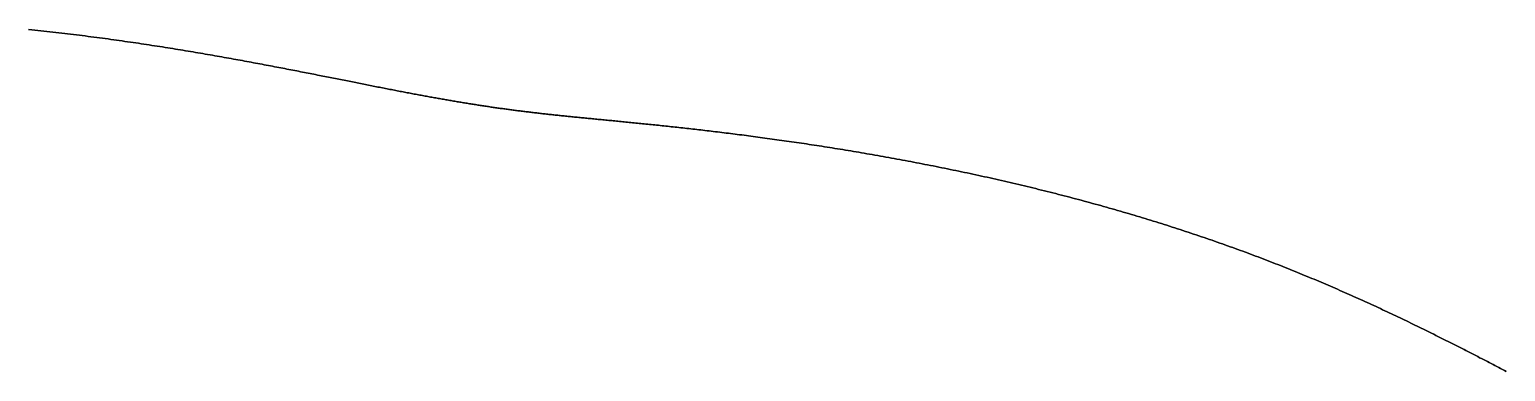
# Model space of a CAD drawing. Header units: inches. Extents: x 130170 to 284068, y 377793 to 804530.
# Drawn here: x 253602.2 to 253687.4, y 753908.8 to 753928.5 of the extents above; entities that cross this region are included whole.
import ezdxf

# ---------------------------------------------------------------- set-up
doc = ezdxf.new("R2010")
doc.units = ezdxf.units.IN
doc.header["$MEASUREMENT"] = 0
doc.layers.add('muni_il', color=7, linetype='Continuous')

msp = doc.modelspace()

# ---------------------------------------------------------------- linework, layer by layer
at = {"layer": 'muni_il'}
for points in [[(253687.407, 753908.787), (253687.3, 753908.843), (253687.191, 753908.9), (253687.083, 753908.956), (253686.974, 753909.013), (253686.866, 753909.069), (253686.756, 753909.126), (253686.647, 753909.183), (253686.537, 753909.24), (253686.427, 753909.297), (253686.317, 753909.354), (253686.206, 753909.412), (253686.095, 753909.469), (253685.984, 753909.527), (253685.872, 753909.584), (253685.76, 753909.642), (253685.648, 753909.7), (253685.536, 753909.758), (253685.423, 753909.816), (253685.31, 753909.874), (253685.196, 753909.932), (253685.083, 753909.99), (253684.969, 753910.049), (253684.855, 753910.107), (253684.74, 753910.165), (253684.625, 753910.224), (253684.51, 753910.283), (253684.394, 753910.341), (253684.278, 753910.4), (253684.162, 753910.459), (253684.046, 753910.518), (253683.929, 753910.576), (253683.812, 753910.635), (253683.695, 753910.694), (253683.577, 753910.753), (253683.459, 753910.812), (253683.341, 753910.871), (253683.222, 753910.931), (253683.103, 753910.99), (253682.984, 753911.049), (253682.864, 753911.108), (253682.744, 753911.167), (253682.624, 753911.226), (253682.504, 753911.286), (253682.383, 753911.345), (253682.261, 753911.404), (253682.14, 753911.464), (253682.018, 753911.523), (253681.896, 753911.582), (253681.773, 753911.641), (253681.651, 753911.701), (253681.527, 753911.76), (253681.404, 753911.819), (253681.28, 753911.879), (253681.156, 753911.938), (253681.032, 753911.997), (253680.907, 753912.056), (253680.782, 753912.115), (253680.656, 753912.175), (253680.531, 753912.234), (253680.404, 753912.293), (253680.278, 753912.352), (253680.151, 753912.411), (253680.024, 753912.47), (253679.897, 753912.529), (253679.769, 753912.588), (253679.641, 753912.647), (253679.512, 753912.706), (253679.384, 753912.765), (253679.255, 753912.824), (253679.125, 753912.883), (253678.995, 753912.941), (253678.865, 753913), (253678.735, 753913.059), (253678.604, 753913.117), (253678.473, 753913.176), (253678.341, 753913.234), (253678.21, 753913.293), (253678.077, 753913.351), (253677.945, 753913.409), (253677.812, 753913.467), (253677.679, 753913.525), (253677.545, 753913.583), (253677.412, 753913.641), (253677.277, 753913.699), (253677.143, 753913.757), (253677.008, 753913.815), (253676.873, 753913.872), (253676.737, 753913.93), (253676.601, 753913.987), (253676.465, 753914.045), (253676.329, 753914.102), (253676.192, 753914.159), (253676.054, 753914.216), (253675.917, 753914.273), (253675.779, 753914.33), (253675.641, 753914.387), (253675.502, 753914.444), (253675.363, 753914.5), (253675.224, 753914.557), (253675.084, 753914.613), (253674.944, 753914.67), (253674.804, 753914.726), (253674.663, 753914.782), (253674.522, 753914.838), (253674.381, 753914.894), (253674.239, 753914.949), (253674.097, 753915.005), (253673.954, 753915.061), (253673.812, 753915.116), (253673.668, 753915.171), (253673.525, 753915.226), (253673.381, 753915.281), (253673.237, 753915.336), (253673.093, 753915.391), (253672.948, 753915.446), (253672.803, 753915.5), (253672.658, 753915.554), (253672.512, 753915.609), (253672.366, 753915.663), (253672.219, 753915.717), (253672.072, 753915.771), (253671.925, 753915.824), (253671.778, 753915.878), (253671.63, 753915.931), (253671.482, 753915.984), (253671.334, 753916.038), (253671.185, 753916.091), (253671.036, 753916.143), (253670.887, 753916.196), (253670.737, 753916.249), (253670.587, 753916.301), (253670.436, 753916.353), (253670.286, 753916.405), (253670.135, 753916.457), (253669.984, 753916.509), (253669.832, 753916.561), (253669.68, 753916.612), (253669.528, 753916.663), (253669.375, 753916.714), (253669.222, 753916.765), (253669.069, 753916.816), (253668.916, 753916.867), (253668.762, 753916.917), (253668.608, 753916.968), (253668.454, 753917.018), (253668.299, 753917.068), (253668.144, 753917.118), (253667.989, 753917.167), (253667.834, 753917.217), (253667.678, 753917.266), (253667.522, 753917.315), (253667.366, 753917.364), (253667.209, 753917.413), (253667.052, 753917.462), (253666.895, 753917.51), (253666.738, 753917.558), (253666.58, 753917.606), (253666.422, 753917.654), (253666.264, 753917.702), (253666.106, 753917.749), (253665.947, 753917.797), (253665.788, 753917.844), (253665.629, 753917.891), (253665.47, 753917.938), (253665.31, 753917.984), (253665.15, 753918.031), (253664.99, 753918.077), (253664.83, 753918.123), (253664.67, 753918.169), (253664.509, 753918.214), (253664.348, 753918.26), (253664.187, 753918.305), (253664.026, 753918.35), (253663.864, 753918.395), (253663.703, 753918.44), (253663.541, 753918.484), (253663.379, 753918.528), (253663.217, 753918.572), (253663.054, 753918.616), (253662.892, 753918.66), (253662.729, 753918.703), (253662.566, 753918.747), (253662.403, 753918.79), (253662.24, 753918.832), (253662.077, 753918.875), (253661.913, 753918.918), (253661.75, 753918.96), (253661.586, 753919.002), (253661.422, 753919.044), (253661.259, 753919.085), (253661.095, 753919.127), (253660.93, 753919.168), (253660.766, 753919.209), (253660.602, 753919.25), (253660.438, 753919.29), (253660.273, 753919.331), (253660.109, 753919.371), (253659.944, 753919.411), (253659.78, 753919.45), (253659.615, 753919.49), (253659.45, 753919.529), (253659.286, 753919.568), (253659.121, 753919.607), (253658.956, 753919.646), (253658.791, 753919.684), (253658.626, 753919.722), (253658.462, 753919.76), (253658.297, 753919.798), (253658.132, 753919.836), (253657.967, 753919.873), (253657.802, 753919.91), (253657.638, 753919.947), (253657.473, 753919.984), (253657.308, 753920.02), (253657.144, 753920.056), (253656.979, 753920.092), (253656.815, 753920.128), (253656.65, 753920.164), (253656.486, 753920.199), (253656.322, 753920.234), (253656.158, 753920.269), (253655.994, 753920.304), (253655.83, 753920.338), (253655.666, 753920.372), (253655.502, 753920.406), (253655.339, 753920.44), (253655.175, 753920.473), (253655.012, 753920.507), (253654.849, 753920.54), (253654.686, 753920.573), (253654.523, 753920.605), (253654.36, 753920.638), (253654.198, 753920.67), (253654.036, 753920.702), (253653.874, 753920.733), (253653.712, 753920.765), (253653.55, 753920.796), (253653.389, 753920.827), (253653.228, 753920.858), (253653.067, 753920.889), (253652.906, 753920.919), (253652.746, 753920.949), (253652.586, 753920.979), (253652.426, 753921.009), (253652.266, 753921.038), (253652.107, 753921.067), (253651.948, 753921.096), (253651.789, 753921.125), (253651.631, 753921.154), (253651.473, 753921.182), (253651.315, 753921.21), (253651.157, 753921.238), (253651, 753921.266), (253650.843, 753921.293), (253650.687, 753921.32), (253650.531, 753921.347), (253650.375, 753921.374), (253650.22, 753921.4), (253650.065, 753921.427), (253649.91, 753921.453), (253649.756, 753921.479), (253649.602, 753921.504), (253649.448, 753921.53), (253649.295, 753921.555), (253649.143, 753921.58), (253648.991, 753921.605), (253648.839, 753921.629), (253648.688, 753921.654), (253648.537, 753921.678), (253648.386, 753921.702), (253648.236, 753921.726), (253648.087, 753921.749), (253647.938, 753921.772), (253647.789, 753921.795), (253647.641, 753921.818), (253647.494, 753921.841), (253647.347, 753921.863), (253647.2, 753921.885), (253647.054, 753921.907), (253646.908, 753921.929), (253646.763, 753921.951), (253646.619, 753921.972), (253646.475, 753921.993), (253646.331, 753922.014), (253646.188, 753922.035), (253646.046, 753922.056), (253645.904, 753922.076), (253645.763, 753922.096), (253645.622, 753922.116), (253645.482, 753922.136), (253645.342, 753922.156), (253645.203, 753922.175), (253645.064, 753922.194), (253644.927, 753922.213), (253644.789, 753922.232), (253644.652, 753922.251), (253644.516, 753922.269), (253644.381, 753922.287), (253644.246, 753922.305), (253644.111, 753922.323), (253643.978, 753922.341), (253643.844, 753922.359), (253643.712, 753922.376), (253643.58, 753922.393), (253643.448, 753922.41), (253643.318, 753922.427), (253643.188, 753922.444), (253643.058, 753922.46), (253642.929, 753922.476), (253642.801, 753922.492), (253642.673, 753922.508), (253642.547, 753922.524), (253642.42, 753922.54), (253642.294, 753922.555), (253642.169, 753922.57), (253642.045, 753922.586), (253641.921, 753922.601), (253641.798, 753922.615), (253641.676, 753922.63), (253641.554, 753922.644), (253641.433, 753922.659), (253641.312, 753922.673), (253641.192, 753922.687), (253641.073, 753922.701), (253640.954, 753922.715), (253640.836, 753922.728), (253640.719, 753922.742), (253640.602, 753922.755), (253640.486, 753922.768), (253640.371, 753922.781), (253640.256, 753922.794), (253640.142, 753922.807), (253640.028, 753922.819), (253639.916, 753922.832), (253639.803, 753922.844), (253639.692, 753922.856), (253639.581, 753922.868), (253639.471, 753922.88), (253639.361, 753922.892), (253639.252, 753922.904), (253639.144, 753922.916), (253639.036, 753922.927), (253638.929, 753922.938), (253638.823, 753922.95), (253638.717, 753922.961), (253638.612, 753922.972), (253638.507, 753922.983), (253638.403, 753922.994), (253638.3, 753923.004), (253638.197, 753923.015), (253638.095, 753923.025), (253637.993, 753923.036), (253637.892, 753923.046), (253637.792, 753923.056), (253637.692, 753923.067), (253637.593, 753923.077), (253637.495, 753923.087), (253637.397, 753923.096), (253637.299, 753923.106), (253637.203, 753923.116), (253637.106, 753923.125), (253637.011, 753923.135), (253636.916, 753923.144), (253636.821, 753923.154), (253636.727, 753923.163), (253636.634, 753923.172), (253636.541, 753923.181), (253636.449, 753923.19), (253636.357, 753923.199), (253636.266, 753923.208), (253636.175, 753923.217), (253636.085, 753923.226), (253635.996, 753923.235), (253635.907, 753923.243), (253635.818, 753923.252), (253635.73, 753923.261), (253635.642, 753923.269), (253635.555, 753923.278), (253635.469, 753923.286), (253635.383, 753923.294), (253635.297, 753923.303), (253635.212, 753923.311), (253635.127, 753923.319), (253635.043, 753923.327), (253634.959, 753923.336), (253634.876, 753923.344), (253634.793, 753923.352), (253634.711, 753923.36), (253634.629, 753923.368), (253634.547, 753923.376), (253634.466, 753923.384), (253634.386, 753923.392), (253634.305, 753923.399), (253634.225, 753923.407), (253634.146, 753923.415), (253634.067, 753923.423), (253633.988, 753923.431), (253633.91, 753923.439), (253633.832, 753923.446), (253633.754, 753923.454), (253633.677, 753923.462), (253633.6, 753923.47), (253633.523, 753923.477), (253633.447, 753923.485), (253633.371, 753923.493), (253633.296, 753923.5), (253633.221, 753923.508), (253633.146, 753923.516), (253633.071, 753923.523), (253632.997, 753923.531), (253632.923, 753923.539), (253632.849, 753923.547), (253632.776, 753923.554), (253632.702, 753923.562), (253632.63, 753923.57), (253632.557, 753923.577), (253632.485, 753923.585), (253632.413, 753923.593), (253632.341, 753923.601), (253632.269, 753923.608), (253632.197, 753923.616), (253632.126, 753923.624), (253632.055, 753923.632), (253631.985, 753923.639), (253631.914, 753923.647), (253631.844, 753923.655), (253631.774, 753923.663), (253631.703, 753923.671), (253631.634, 753923.679), (253631.564, 753923.687), (253631.495, 753923.695), (253631.425, 753923.703), (253631.356, 753923.711), (253631.287, 753923.719), (253631.218, 753923.727), (253631.149, 753923.735), (253631.081, 753923.744), (253631.012, 753923.752), (253630.944, 753923.76), (253630.875, 753923.768), (253630.807, 753923.777), (253630.739, 753923.785), (253630.671, 753923.794), (253630.603, 753923.802), (253630.535, 753923.811), (253630.468, 753923.819), (253630.4, 753923.828), (253630.332, 753923.836), (253630.265, 753923.845), (253630.197, 753923.854), (253630.129, 753923.863), (253630.062, 753923.871), (253629.995, 753923.88), (253629.927, 753923.889), (253629.86, 753923.898), (253629.792, 753923.907), (253629.725, 753923.916), (253629.658, 753923.925), (253629.59, 753923.935), (253629.523, 753923.944), (253629.455, 753923.953), (253629.388, 753923.963), (253629.321, 753923.972), (253629.253, 753923.982), (253629.186, 753923.991), (253629.118, 753924.001), (253629.051, 753924.011), (253628.983, 753924.02), (253628.915, 753924.03), (253628.847, 753924.04), (253628.78, 753924.05), (253628.712, 753924.06), (253628.644, 753924.07), (253628.576, 753924.08), (253628.508, 753924.09), (253628.44, 753924.101), (253628.371, 753924.111), (253628.303, 753924.121), (253628.234, 753924.132), (253628.166, 753924.142), (253628.097, 753924.153), (253628.028, 753924.164), (253627.959, 753924.175), (253627.89, 753924.185), (253627.821, 753924.196), (253627.752, 753924.207), (253627.682, 753924.218), (253627.613, 753924.23), (253627.543, 753924.241), (253627.473, 753924.252), (253627.403, 753924.264), (253627.333, 753924.275), (253627.262, 753924.287), (253627.192, 753924.298), (253627.121, 753924.31), (253627.05, 753924.322), (253626.979, 753924.334), (253626.908, 753924.346), (253626.837, 753924.358), (253626.765, 753924.37), (253626.693, 753924.382), (253626.621, 753924.394), (253626.549, 753924.407), (253626.476, 753924.419), (253626.404, 753924.432), (253626.331, 753924.444), (253626.258, 753924.457), (253626.185, 753924.47), (253626.111, 753924.483), (253626.037, 753924.496), (253625.963, 753924.509), (253625.889, 753924.522), (253625.815, 753924.535), (253625.74, 753924.548), (253625.665, 753924.562), (253625.59, 753924.575), (253625.514, 753924.589), (253625.439, 753924.603), (253625.363, 753924.616), (253625.287, 753924.63), (253625.21, 753924.644), (253625.133, 753924.658), (253625.056, 753924.672), (253624.979, 753924.687), (253624.901, 753924.701), (253624.823, 753924.715), (253624.745, 753924.73), (253624.667, 753924.745), (253624.588, 753924.759), (253624.509, 753924.774), (253624.429, 753924.789), (253624.35, 753924.804), (253624.27, 753924.819), (253624.189, 753924.834), (253624.108, 753924.85), (253624.027, 753924.865), (253623.946, 753924.88), (253623.864, 753924.896), (253623.782, 753924.912), (253623.7, 753924.927), (253623.617, 753924.943), (253623.534, 753924.959), (253623.451, 753924.975), (253623.367, 753924.991), (253623.283, 753925.008), (253623.199, 753925.024), (253623.114, 753925.041), (253623.028, 753925.057), (253622.943, 753925.074), (253622.857, 753925.091), (253622.77, 753925.108), (253622.684, 753925.125), (253622.597, 753925.141), (253622.509, 753925.159), (253622.421, 753925.176), (253622.333, 753925.193), (253622.244, 753925.211), (253622.155, 753925.228), (253622.065, 753925.246), (253621.975, 753925.264), (253621.885, 753925.282), (253621.794, 753925.3), (253621.702, 753925.318), (253621.611, 753925.336), (253621.519, 753925.354), (253621.426, 753925.373), (253621.333, 753925.391), (253621.239, 753925.41), (253621.145, 753925.428), (253621.051, 753925.447), (253620.956, 753925.466), (253620.861, 753925.485), (253620.765, 753925.504), (253620.668, 753925.523), (253620.572, 753925.542), (253620.474, 753925.562), (253620.377, 753925.581), (253620.278, 753925.601), (253620.179, 753925.62), (253620.08, 753925.64), (253619.98, 753925.66), (253619.88, 753925.68), (253619.779, 753925.7), (253619.678, 753925.72), (253619.576, 753925.74), (253619.474, 753925.761), (253619.371, 753925.781), (253619.267, 753925.802), (253619.163, 753925.822), (253619.059, 753925.843), (253618.954, 753925.864), (253618.848, 753925.885), (253618.742, 753925.906), (253618.635, 753925.927), (253618.527, 753925.948), (253618.42, 753925.969), (253618.311, 753925.99), (253618.202, 753926.012), (253618.092, 753926.034), (253617.982, 753926.055), (253617.872, 753926.077), (253617.76, 753926.099), (253617.648, 753926.12), (253617.536, 753926.142), (253617.422, 753926.164), (253617.309, 753926.186), (253617.194, 753926.209), (253617.079, 753926.231), (253616.964, 753926.253), (253616.847, 753926.275), (253616.731, 753926.298), (253616.613, 753926.321), (253616.495, 753926.343), (253616.376, 753926.366), (253616.257, 753926.389), (253616.137, 753926.411), (253616.016, 753926.434), (253615.895, 753926.457), (253615.773, 753926.48), (253615.651, 753926.503), (253615.528, 753926.526), (253615.404, 753926.55), (253615.279, 753926.573), (253615.154, 753926.596), (253615.028, 753926.62), (253614.902, 753926.643), (253614.775, 753926.666), (253614.647, 753926.69), (253614.519, 753926.713), (253614.39, 753926.737), (253614.26, 753926.761), (253614.129, 753926.784), (253613.998, 753926.808), (253613.867, 753926.832), (253613.734, 753926.856), (253613.601, 753926.879), (253613.468, 753926.903), (253613.333, 753926.927), (253613.198, 753926.951), (253613.062, 753926.975), (253612.926, 753926.999), (253612.789, 753927.023), (253612.651, 753927.047), (253612.513, 753927.07), (253612.373, 753927.094), (253612.234, 753927.119), (253612.093, 753927.143), (253611.952, 753927.166), (253611.81, 753927.19), (253611.668, 753927.214), (253611.525, 753927.238), (253611.381, 753927.262), (253611.236, 753927.286), (253611.091, 753927.31), (253610.946, 753927.334), (253610.799, 753927.358), (253610.652, 753927.382), (253610.504, 753927.406), (253610.356, 753927.43), (253610.207, 753927.453), (253610.057, 753927.477), (253609.907, 753927.501), (253609.756, 753927.525), (253609.604, 753927.548), (253609.452, 753927.572), (253609.299, 753927.595), (253609.146, 753927.619), (253608.991, 753927.642), (253608.837, 753927.666), (253608.681, 753927.689), (253608.525, 753927.712), (253608.369, 753927.735), (253608.211, 753927.758), (253608.054, 753927.781), (253607.895, 753927.804), (253607.736, 753927.827), (253607.576, 753927.85), (253607.416, 753927.872), (253607.255, 753927.895), (253607.094, 753927.917), (253606.932, 753927.94), (253606.77, 753927.962), (253606.607, 753927.984), (253606.443, 753928.006), (253606.279, 753928.028), (253606.114, 753928.05), (253605.949, 753928.071), (253605.783, 753928.093), (253605.617, 753928.114), (253605.45, 753928.136), (253605.282, 753928.157), (253605.115, 753928.178), (253604.946, 753928.199), (253604.777, 753928.219), (253604.608, 753928.24), (253604.438, 753928.26), (253604.268, 753928.28), (253604.097, 753928.3), (253603.926, 753928.32), (253603.754, 753928.34), (253603.582, 753928.359), (253603.409, 753928.379), (253603.236, 753928.398), (253603.063, 753928.417), (253602.889, 753928.435), (253602.715, 753928.454), (253602.54, 753928.472), (253602.365, 753928.491), (253602.19, 753928.508)], [(253602.19, 753928.508), (253602.365, 753928.491), (253602.54, 753928.472), (253602.715, 753928.454), (253602.889, 753928.435), (253603.063, 753928.417), (253603.236, 753928.398), (253603.409, 753928.379), (253603.582, 753928.359), (253603.754, 753928.34), (253603.926, 753928.32), (253604.097, 753928.3), (253604.268, 753928.28), (253604.438, 753928.26), (253604.608, 753928.24), (253604.777, 753928.219), (253604.946, 753928.199), (253605.115, 753928.178), (253605.282, 753928.157), (253605.45, 753928.136), (253605.617, 753928.114), (253605.783, 753928.093), (253605.949, 753928.071), (253606.114, 753928.05), (253606.279, 753928.028), (253606.443, 753928.006), (253606.607, 753927.984), (253606.77, 753927.962), (253606.932, 753927.94), (253607.094, 753927.917), (253607.255, 753927.895), (253607.416, 753927.872), (253607.576, 753927.85), (253607.736, 753927.827), (253607.895, 753927.804), (253608.054, 753927.781), (253608.211, 753927.758), (253608.369, 753927.735), (253608.525, 753927.712), (253608.681, 753927.689), (253608.837, 753927.666), (253608.991, 753927.642), (253609.146, 753927.619), (253609.299, 753927.595), (253609.452, 753927.572), (253609.604, 753927.548), (253609.756, 753927.525), (253609.907, 753927.501), (253610.057, 753927.477), (253610.207, 753927.453), (253610.356, 753927.43), (253610.504, 753927.406), (253610.652, 753927.382), (253610.799, 753927.358), (253610.946, 753927.334), (253611.091, 753927.31), (253611.236, 753927.286), (253611.381, 753927.262), (253611.525, 753927.238), (253611.668, 753927.214), (253611.81, 753927.19), (253611.952, 753927.166), (253612.093, 753927.143), (253612.234, 753927.119), (253612.373, 753927.094), (253612.513, 753927.07), (253612.651, 753927.047), (253612.789, 753927.023), (253612.926, 753926.999), (253613.062, 753926.975), (253613.198, 753926.951), (253613.333, 753926.927), (253613.468, 753926.903), (253613.601, 753926.879), (253613.734, 753926.856), (253613.867, 753926.832), (253613.998, 753926.808), (253614.129, 753926.784), (253614.26, 753926.761), (253614.39, 753926.737), (253614.519, 753926.713), (253614.647, 753926.69), (253614.775, 753926.666), (253614.902, 753926.643), (253615.028, 753926.62), (253615.154, 753926.596), (253615.279, 753926.573), (253615.404, 753926.55), (253615.528, 753926.526), (253615.651, 753926.503), (253615.773, 753926.48), (253615.895, 753926.457), (253616.016, 753926.434), (253616.137, 753926.411), (253616.257, 753926.389), (253616.376, 753926.366), (253616.495, 753926.343), (253616.613, 753926.321), (253616.731, 753926.298), (253616.847, 753926.275), (253616.964, 753926.253), (253617.079, 753926.231), (253617.194, 753926.209), (253617.309, 753926.186), (253617.422, 753926.164), (253617.536, 753926.142), (253617.648, 753926.12), (253617.76, 753926.099), (253617.872, 753926.077), (253617.982, 753926.055), (253618.092, 753926.034), (253618.202, 753926.012), (253618.311, 753925.99), (253618.42, 753925.969), (253618.527, 753925.948), (253618.635, 753925.927), (253618.742, 753925.906), (253618.848, 753925.885), (253618.954, 753925.864), (253619.059, 753925.843), (253619.163, 753925.822), (253619.267, 753925.802), (253619.371, 753925.781), (253619.474, 753925.761), (253619.576, 753925.74), (253619.678, 753925.72), (253619.779, 753925.7), (253619.88, 753925.68), (253619.98, 753925.66), (253620.08, 753925.64), (253620.179, 753925.62), (253620.278, 753925.601), (253620.377, 753925.581), (253620.474, 753925.562), (253620.572, 753925.542), (253620.668, 753925.523), (253620.765, 753925.504), (253620.861, 753925.485), (253620.956, 753925.466), (253621.051, 753925.447), (253621.145, 753925.428), (253621.239, 753925.41), (253621.333, 753925.391), (253621.426, 753925.373), (253621.519, 753925.354), (253621.611, 753925.336), (253621.702, 753925.318), (253621.794, 753925.3), (253621.885, 753925.282), (253621.975, 753925.264), (253622.065, 753925.246), (253622.155, 753925.228), (253622.244, 753925.211), (253622.333, 753925.193), (253622.421, 753925.176), (253622.509, 753925.159), (253622.597, 753925.141), (253622.684, 753925.125), (253622.77, 753925.108), (253622.857, 753925.091), (253622.943, 753925.074), (253623.028, 753925.057), (253623.114, 753925.041), (253623.199, 753925.024), (253623.283, 753925.008), (253623.367, 753924.991), (253623.451, 753924.975), (253623.534, 753924.959), (253623.617, 753924.943), (253623.7, 753924.927), (253623.782, 753924.912), (253623.864, 753924.896), (253623.946, 753924.88), (253624.027, 753924.865), (253624.108, 753924.85), (253624.189, 753924.834), (253624.27, 753924.819), (253624.35, 753924.804), (253624.429, 753924.789), (253624.509, 753924.774), (253624.588, 753924.759), (253624.667, 753924.745), (253624.745, 753924.73), (253624.823, 753924.715), (253624.901, 753924.701), (253624.979, 753924.687), (253625.056, 753924.672), (253625.133, 753924.658), (253625.21, 753924.644), (253625.287, 753924.63), (253625.363, 753924.616), (253625.439, 753924.603), (253625.514, 753924.589), (253625.59, 753924.575), (253625.665, 753924.562), (253625.74, 753924.548), (253625.815, 753924.535), (253625.889, 753924.522), (253625.963, 753924.509), (253626.037, 753924.496), (253626.111, 753924.483), (253626.185, 753924.47), (253626.258, 753924.457), (253626.331, 753924.444), (253626.404, 753924.432), (253626.476, 753924.419), (253626.549, 753924.407), (253626.621, 753924.394), (253626.693, 753924.382), (253626.765, 753924.37), (253626.837, 753924.358), (253626.908, 753924.346), (253626.979, 753924.334), (253627.05, 753924.322), (253627.121, 753924.31), (253627.192, 753924.298), (253627.262, 753924.287), (253627.333, 753924.275), (253627.403, 753924.264), (253627.473, 753924.252), (253627.543, 753924.241), (253627.613, 753924.23), (253627.682, 753924.218), (253627.752, 753924.207), (253627.821, 753924.196), (253627.89, 753924.185), (253627.959, 753924.175), (253628.028, 753924.164), (253628.097, 753924.153), (253628.166, 753924.142), (253628.234, 753924.132), (253628.303, 753924.121), (253628.371, 753924.111), (253628.44, 753924.101), (253628.508, 753924.09), (253628.576, 753924.08), (253628.644, 753924.07), (253628.712, 753924.06), (253628.78, 753924.05), (253628.847, 753924.04), (253628.915, 753924.03), (253628.983, 753924.02), (253629.051, 753924.011), (253629.118, 753924.001), (253629.186, 753923.991), (253629.253, 753923.982), (253629.321, 753923.972), (253629.388, 753923.963), (253629.455, 753923.953), (253629.523, 753923.944), (253629.59, 753923.935), (253629.658, 753923.925), (253629.725, 753923.916), (253629.792, 753923.907), (253629.86, 753923.898), (253629.927, 753923.889), (253629.995, 753923.88), (253630.062, 753923.871), (253630.129, 753923.863), (253630.197, 753923.854), (253630.265, 753923.845), (253630.332, 753923.836), (253630.4, 753923.828), (253630.468, 753923.819), (253630.535, 753923.811), (253630.603, 753923.802), (253630.671, 753923.794), (253630.739, 753923.785), (253630.807, 753923.777), (253630.875, 753923.768), (253630.944, 753923.76), (253631.012, 753923.752), (253631.081, 753923.744), (253631.149, 753923.735), (253631.218, 753923.727), (253631.287, 753923.719), (253631.356, 753923.711), (253631.425, 753923.703), (253631.495, 753923.695), (253631.564, 753923.687), (253631.634, 753923.679), (253631.703, 753923.671), (253631.774, 753923.663), (253631.844, 753923.655), (253631.914, 753923.647), (253631.985, 753923.639), (253632.055, 753923.632), (253632.126, 753923.624), (253632.197, 753923.616), (253632.269, 753923.608), (253632.341, 753923.601), (253632.413, 753923.593), (253632.485, 753923.585), (253632.557, 753923.577), (253632.63, 753923.57), (253632.702, 753923.562), (253632.776, 753923.554), (253632.849, 753923.547), (253632.923, 753923.539), (253632.997, 753923.531), (253633.071, 753923.523), (253633.146, 753923.516), (253633.221, 753923.508), (253633.296, 753923.5), (253633.371, 753923.493), (253633.447, 753923.485), (253633.523, 753923.477), (253633.6, 753923.47), (253633.677, 753923.462), (253633.754, 753923.454), (253633.832, 753923.446), (253633.91, 753923.439), (253633.988, 753923.431), (253634.067, 753923.423), (253634.146, 753923.415), (253634.225, 753923.407), (253634.305, 753923.399), (253634.386, 753923.392), (253634.466, 753923.384), (253634.547, 753923.376), (253634.629, 753923.368), (253634.711, 753923.36), (253634.793, 753923.352), (253634.876, 753923.344), (253634.959, 753923.336), (253635.043, 753923.327), (253635.127, 753923.319), (253635.212, 753923.311), (253635.297, 753923.303), (253635.383, 753923.294), (253635.469, 753923.286), (253635.555, 753923.278), (253635.642, 753923.269), (253635.73, 753923.261), (253635.818, 753923.252), (253635.907, 753923.243), (253635.996, 753923.235), (253636.085, 753923.226), (253636.175, 753923.217), (253636.266, 753923.208), (253636.357, 753923.199), (253636.449, 753923.19), (253636.541, 753923.181), (253636.634, 753923.172), (253636.727, 753923.163), (253636.821, 753923.154), (253636.916, 753923.144), (253637.011, 753923.135), (253637.106, 753923.125), (253637.203, 753923.116), (253637.299, 753923.106), (253637.397, 753923.096), (253637.495, 753923.087), (253637.593, 753923.077), (253637.692, 753923.067), (253637.792, 753923.056), (253637.892, 753923.046), (253637.993, 753923.036), (253638.095, 753923.025), (253638.197, 753923.015), (253638.3, 753923.004), (253638.403, 753922.994), (253638.507, 753922.983), (253638.612, 753922.972), (253638.717, 753922.961), (253638.823, 753922.95), (253638.929, 753922.938), (253639.036, 753922.927), (253639.144, 753922.916), (253639.252, 753922.904), (253639.361, 753922.892), (253639.471, 753922.88), (253639.581, 753922.868), (253639.692, 753922.856), (253639.803, 753922.844), (253639.916, 753922.832), (253640.028, 753922.819), (253640.142, 753922.807), (253640.256, 753922.794), (253640.371, 753922.781), (253640.486, 753922.768), (253640.602, 753922.755), (253640.719, 753922.742), (253640.836, 753922.728), (253640.954, 753922.715), (253641.073, 753922.701), (253641.192, 753922.687), (253641.312, 753922.673), (253641.433, 753922.659), (253641.554, 753922.644), (253641.676, 753922.63), (253641.798, 753922.615), (253641.921, 753922.601), (253642.045, 753922.586), (253642.169, 753922.57), (253642.294, 753922.555), (253642.42, 753922.54), (253642.547, 753922.524), (253642.673, 753922.508), (253642.801, 753922.492), (253642.929, 753922.476), (253643.058, 753922.46), (253643.188, 753922.444), (253643.318, 753922.427), (253643.448, 753922.41), (253643.58, 753922.393), (253643.712, 753922.376), (253643.844, 753922.359), (253643.978, 753922.341), (253644.111, 753922.323), (253644.246, 753922.305), (253644.381, 753922.287), (253644.516, 753922.269), (253644.652, 753922.251), (253644.789, 753922.232), (253644.927, 753922.213), (253645.064, 753922.194), (253645.203, 753922.175), (253645.342, 753922.156), (253645.482, 753922.136), (253645.622, 753922.116), (253645.763, 753922.096), (253645.904, 753922.076), (253646.046, 753922.056), (253646.188, 753922.035), (253646.331, 753922.014), (253646.475, 753921.993), (253646.619, 753921.972), (253646.763, 753921.951), (253646.908, 753921.929), (253647.054, 753921.907), (253647.2, 753921.885), (253647.347, 753921.863), (253647.494, 753921.841), (253647.641, 753921.818), (253647.789, 753921.795), (253647.938, 753921.772), (253648.087, 753921.749), (253648.236, 753921.726), (253648.386, 753921.702), (253648.537, 753921.678), (253648.688, 753921.654), (253648.839, 753921.629), (253648.991, 753921.605), (253649.143, 753921.58), (253649.295, 753921.555), (253649.448, 753921.53), (253649.602, 753921.504), (253649.756, 753921.479), (253649.91, 753921.453), (253650.065, 753921.427), (253650.22, 753921.4), (253650.375, 753921.374), (253650.531, 753921.347), (253650.687, 753921.32), (253650.843, 753921.293), (253651, 753921.266), (253651.157, 753921.238), (253651.315, 753921.21), (253651.473, 753921.182), (253651.631, 753921.154), (253651.789, 753921.125), (253651.948, 753921.096), (253652.107, 753921.067), (253652.266, 753921.038), (253652.426, 753921.009), (253652.586, 753920.979), (253652.746, 753920.949), (253652.906, 753920.919), (253653.067, 753920.889), (253653.228, 753920.858), (253653.389, 753920.827), (253653.55, 753920.796), (253653.712, 753920.765), (253653.874, 753920.733), (253654.036, 753920.702), (253654.198, 753920.67), (253654.36, 753920.638), (253654.523, 753920.605), (253654.686, 753920.573), (253654.849, 753920.54), (253655.012, 753920.507), (253655.175, 753920.473), (253655.339, 753920.44), (253655.502, 753920.406), (253655.666, 753920.372), (253655.83, 753920.338), (253655.994, 753920.304), (253656.158, 753920.269), (253656.322, 753920.234), (253656.486, 753920.199), (253656.65, 753920.164), (253656.815, 753920.128), (253656.979, 753920.092), (253657.144, 753920.056), (253657.308, 753920.02), (253657.473, 753919.984), (253657.638, 753919.947), (253657.802, 753919.91), (253657.967, 753919.873), (253658.132, 753919.836), (253658.297, 753919.798), (253658.462, 753919.76), (253658.626, 753919.722), (253658.791, 753919.684), (253658.956, 753919.646), (253659.121, 753919.607), (253659.286, 753919.568), (253659.45, 753919.529), (253659.615, 753919.49), (253659.78, 753919.45), (253659.944, 753919.411), (253660.109, 753919.371), (253660.273, 753919.331), (253660.438, 753919.29), (253660.602, 753919.25), (253660.766, 753919.209), (253660.93, 753919.168), (253661.095, 753919.127), (253661.259, 753919.085), (253661.422, 753919.044), (253661.586, 753919.002), (253661.75, 753918.96), (253661.913, 753918.918), (253662.077, 753918.875), (253662.24, 753918.832), (253662.403, 753918.79), (253662.566, 753918.747), (253662.729, 753918.703), (253662.892, 753918.66), (253663.054, 753918.616), (253663.217, 753918.572), (253663.379, 753918.528), (253663.541, 753918.484), (253663.703, 753918.44), (253663.864, 753918.395), (253664.026, 753918.35), (253664.187, 753918.305), (253664.348, 753918.26), (253664.509, 753918.214), (253664.67, 753918.169), (253664.83, 753918.123), (253664.99, 753918.077), (253665.15, 753918.031), (253665.31, 753917.984), (253665.47, 753917.938), (253665.629, 753917.891), (253665.788, 753917.844), (253665.947, 753917.797), (253666.106, 753917.749), (253666.264, 753917.702), (253666.422, 753917.654), (253666.58, 753917.606), (253666.738, 753917.558), (253666.895, 753917.51), (253667.052, 753917.462), (253667.209, 753917.413), (253667.366, 753917.364), (253667.522, 753917.315), (253667.678, 753917.266), (253667.834, 753917.217), (253667.989, 753917.167), (253668.144, 753917.118), (253668.299, 753917.068), (253668.454, 753917.018), (253668.608, 753916.968), (253668.762, 753916.917), (253668.916, 753916.867), (253669.069, 753916.816), (253669.222, 753916.765), (253669.375, 753916.714), (253669.528, 753916.663), (253669.68, 753916.612), (253669.832, 753916.561), (253669.984, 753916.509), (253670.135, 753916.457), (253670.286, 753916.405), (253670.436, 753916.353), (253670.587, 753916.301), (253670.737, 753916.249), (253670.887, 753916.196), (253671.036, 753916.143), (253671.185, 753916.091), (253671.334, 753916.038), (253671.482, 753915.984), (253671.63, 753915.931), (253671.778, 753915.878), (253671.925, 753915.824), (253672.072, 753915.771), (253672.219, 753915.717), (253672.366, 753915.663), (253672.512, 753915.609), (253672.658, 753915.554), (253672.803, 753915.5), (253672.948, 753915.446), (253673.093, 753915.391), (253673.237, 753915.336), (253673.381, 753915.281), (253673.525, 753915.226), (253673.668, 753915.171), (253673.812, 753915.116), (253673.954, 753915.061), (253674.097, 753915.005), (253674.239, 753914.949), (253674.381, 753914.894), (253674.522, 753914.838), (253674.663, 753914.782), (253674.804, 753914.726), (253674.944, 753914.67), (253675.084, 753914.613), (253675.224, 753914.557), (253675.363, 753914.5), (253675.502, 753914.444), (253675.641, 753914.387), (253675.779, 753914.33), (253675.917, 753914.273), (253676.054, 753914.216), (253676.192, 753914.159), (253676.329, 753914.102), (253676.465, 753914.045), (253676.601, 753913.987), (253676.737, 753913.93), (253676.873, 753913.872), (253677.008, 753913.815), (253677.143, 753913.757), (253677.277, 753913.699), (253677.412, 753913.641), (253677.545, 753913.583), (253677.679, 753913.525), (253677.812, 753913.467), (253677.945, 753913.409), (253678.077, 753913.351), (253678.21, 753913.293), (253678.341, 753913.234), (253678.473, 753913.176), (253678.604, 753913.117), (253678.735, 753913.059), (253678.865, 753913), (253678.995, 753912.941), (253679.125, 753912.883), (253679.255, 753912.824), (253679.384, 753912.765), (253679.512, 753912.706), (253679.641, 753912.647), (253679.769, 753912.588), (253679.897, 753912.529), (253680.024, 753912.47), (253680.151, 753912.411), (253680.278, 753912.352), (253680.404, 753912.293), (253680.531, 753912.234), (253680.656, 753912.175), (253680.782, 753912.115), (253680.907, 753912.056), (253681.032, 753911.997), (253681.156, 753911.938), (253681.28, 753911.879), (253681.404, 753911.819), (253681.527, 753911.76), (253681.651, 753911.701), (253681.773, 753911.641), (253681.896, 753911.582), (253682.018, 753911.523), (253682.14, 753911.464), (253682.261, 753911.404), (253682.383, 753911.345), (253682.504, 753911.286), (253682.624, 753911.226), (253682.744, 753911.167), (253682.864, 753911.108), (253682.984, 753911.049), (253683.103, 753910.99), (253683.222, 753910.931), (253683.341, 753910.871), (253683.459, 753910.812), (253683.577, 753910.753), (253683.695, 753910.694), (253683.812, 753910.635), (253683.929, 753910.576), (253684.046, 753910.518), (253684.162, 753910.459), (253684.278, 753910.4), (253684.394, 753910.341), (253684.51, 753910.283), (253684.625, 753910.224), (253684.74, 753910.165), (253684.855, 753910.107), (253684.969, 753910.049), (253685.083, 753909.99), (253685.196, 753909.932), (253685.31, 753909.874), (253685.423, 753909.816), (253685.536, 753909.758), (253685.648, 753909.7), (253685.76, 753909.642), (253685.872, 753909.584), (253685.984, 753909.527), (253686.095, 753909.469), (253686.206, 753909.412), (253686.317, 753909.354), (253686.427, 753909.297), (253686.537, 753909.24), (253686.647, 753909.183), (253686.756, 753909.126), (253686.866, 753909.069), (253686.974, 753909.013), (253687.083, 753908.956), (253687.191, 753908.9), (253687.3, 753908.843), (253687.407, 753908.787)]]:
    msp.add_lwpolyline(points, dxfattribs=at)

doc.saveas('drawing.dxf')
